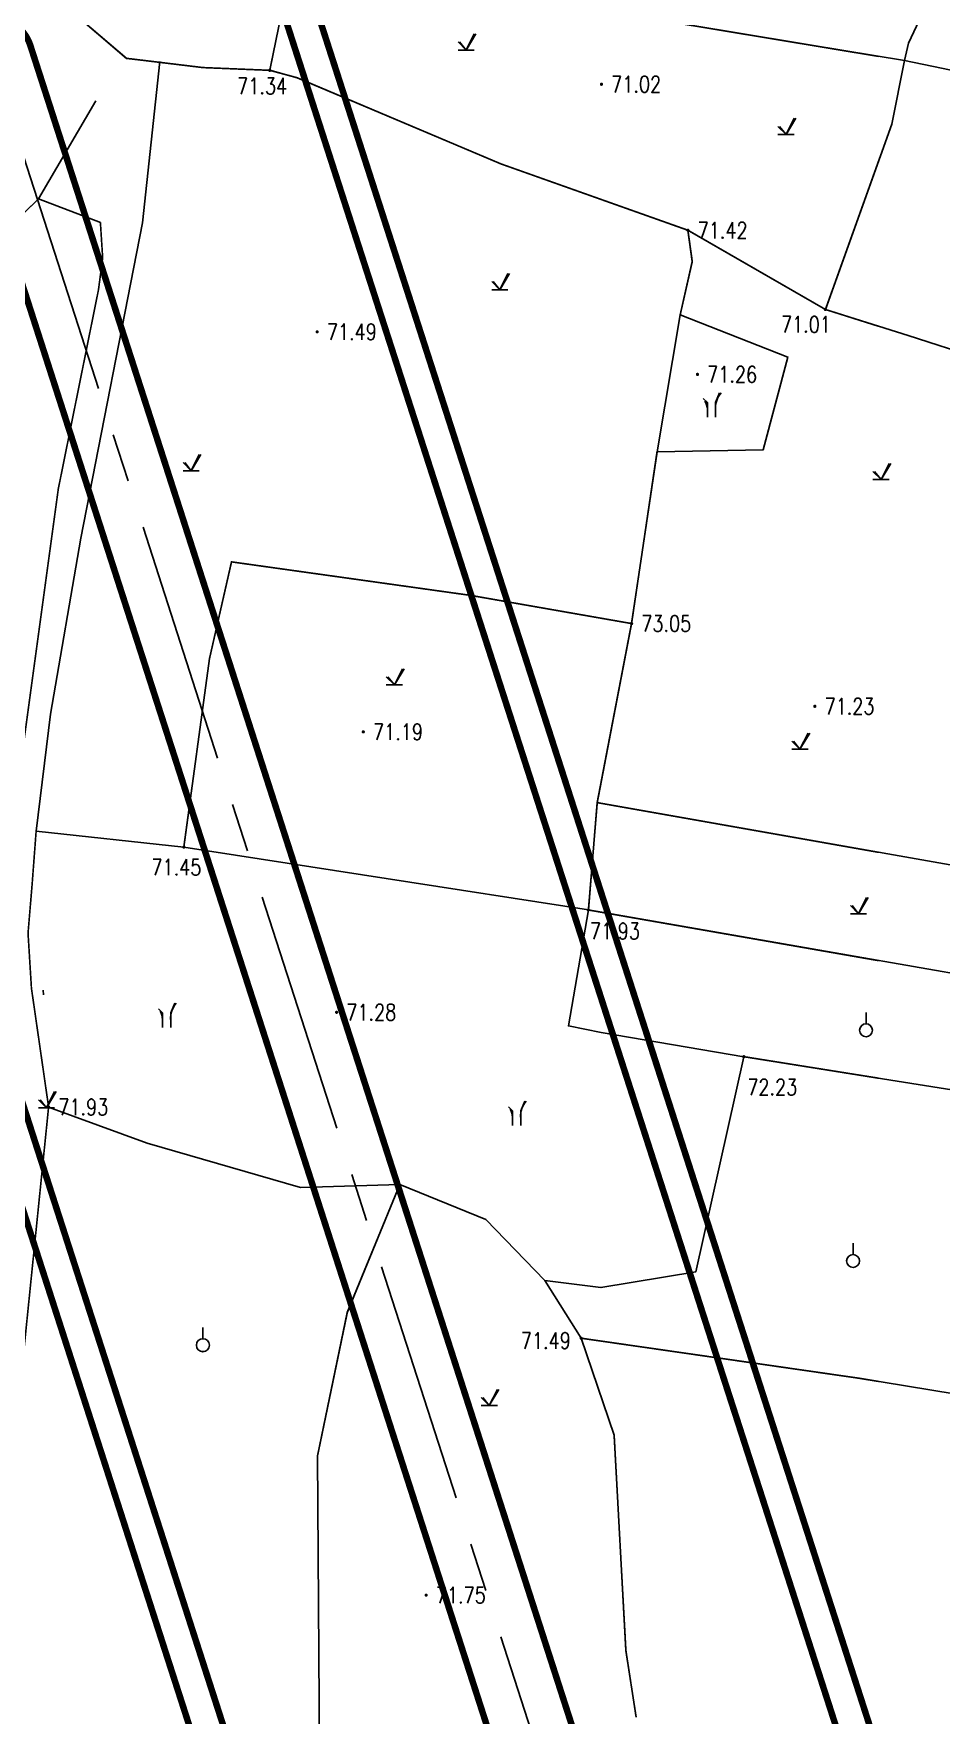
# Model space of a CAD drawing. Extents: x 10519 to 17598, y -625 to 2857.
# Drawn here: x 13963.3 to 14019.3, y 422 to 525.9 of the extents above; entities that cross this region are included whole.
import ezdxf
from ezdxf.enums import TextEntityAlignment as Align

# ---------------------------------------------------------------- set-up
doc = ezdxf.new("R2010")
doc.units = 0
doc.header["$MEASUREMENT"] = 0
for name, pattern in [('CENTER', [2, 1.25, -0.25, 0.25, -0.25]), ('CENTERX2', [4, 2.5, -0.5, 0.5, -0.5]), ('X3', [5, 4, -1])]:
    doc.linetypes.add(name, pattern=pattern)
doc.layers.get('0').update_dxf_attribs({"linetype": 'CONTINUOUS'})
for name, color, linetype in [('00000衢化东路中线', 1, 'CENTER'), ('00000道路边线', 2, 'CONTINUOUS'), ('0000原地形', 252, 'CONTINUOUS'), ('ASSIST', 252, 'CONTINUOUS'), ('GCD', 224, 'CONTINUOUS')]:
    doc.layers.add(name, color=color, linetype=linetype)
doc.styles.add('HZ', font='txt8.shx', dxfattribs={"width": 0.8, "bigfont": 'hz.shx'})
doc.linetypes.add('10421', pattern='A,2,[150,AAA.SHX,S=1,R=0,X=0,Y=1],1e-11', length=2)
doc.linetypes.add('1161', pattern='A,0,[149,AAA.SHX,S=0.1,R=0,X=0,Y=0],-1.6', length=1.6)

# ---------------------------------------------------------------- blocks, each defined once
blk = doc.blocks.new('GC200')
at = {"linetype": 'Continuous', "const_width": 0.2, "flags": 128}
blk.add_lwpolyline([(-0.1, 0, 1), (0.1, 0, 1)], format="xyb", close=True, dxfattribs=at)
blk = doc.blocks.new('gc246')
for p, q in [((-0.5, 1.8), (-1, 2.3)), ((0.5, 1.8), (1, 3)), ((-0.5, 1.8), (-0.5, 0)), ((0.5, 1.8), (0.5, 0))]:
    blk.add_line(p, q)
blk = doc.blocks.new('gc123')
for p, q in [((-1, 0), (1, 0)), ((0, 0), (-0.8, 1)), ((0, 0), (1.2, 2))]:
    blk.add_line(p, q)
blk = doc.blocks.new('gc125')
blk.add_line((0, 0.8), (0, 2.2))
blk.add_circle((0, 0), 0.8)

msp = doc.modelspace()

# ---------------------------------------------------------------- linework, layer by layer
at = {"layer": '00000衢化东路中线', "color": 6, "linetype": 'CENTERX2', "ltscale": 6}
msp.add_line((13996.71, 412.62), (13808.05, 997.85), dxfattribs=at)
at = {"layer": '00000道路边线', "const_width": 0.4}
for points in [[(13998.4, 562.4, 0.469032), (13977.8, 529.94), (14013.85, 418.14, -0.078123), (14044.38, 223.92), (14044.38, 26.78, 0.401182), (14068.26, 1.81), (14112.17, -0.16), (14293.35, -8.26), (14423.24, -14.07), (14638.87, -23.63), (14928.22, -34.45)], [(14004, 558.08), (13996.01, 557.05, 0.469032), (13979.54, 531.08), (14015.75, 418.75, -0.078123), (14046.38, 223.92), (14046.38, 16.99)], [(13949.57, 7.08), (13982.27, 5.63, 0.427199), (14008.38, 30.61), (14008.38, 223.92, 0.078123), (13979.58, 407.1), (13942.92, 520.81, 0.456777), (13908.14, 535.6), (13803.04, 484.18), (13650.73, 409.67, -0.033896), (13609.6, 392.18), (12970.08, 170, 0.48251), (12960.76, 143.41, -0.48251), (12970.08, 170)], [(14006.38, 20.81), (14006.38, 223.92, 0.078123), (13977.68, 406.48), (13940.89, 520.61, 0.456777), (13913.06, 532.44), (13804.06, 479.12), (13652.96, 405.2, -0.033868), (13611.24, 387.46)], [(13958.29, 523.65), (13994.33, 411.85, -0.078123), (14023.88, 223.92), (14023.88, 36.68, 1), (14028.88, 36.68), (14028.88, 223.92, 0.078123), (13999.09, 413.39), (13963.05, 525.18, 1.000006), (13958.29, 523.65)]]:
    msp.add_lwpolyline(points, format="xyb", dxfattribs=at)
at = {"layer": '0000原地形', "linetype": 'Continuous'}
for p, q in [((13983.44, 550.77, 70.89), (13977.84, 523.64, 70.89)), ((13983.44, 550.77, 70.89), (13977.84, 523.64, 70.89)), ((14017.04, 524.24, 71.01), (13981.58, 530.11, 71.01)), ((14017.04, 524.24, 71.01), (13981.58, 530.11, 71.01)), ((14017.3, 525.31, 71.01), (14018.42, 527.72, 71.01)), ((14017.3, 525.31, 71.01), (14018.42, 527.72, 71.01)), ((13969, 524.38, 70.89), (13965.29, 527.54, 70.89)), ((13969, 524.38, 70.89), (13965.29, 527.54, 70.89)), ((14017.04, 524.24, 71.01), (14017.3, 525.31, 71.01)), ((14017.04, 524.24, 71.01), (14017.3, 525.31, 71.01)), ((13973.71, 523.81, 70.89), (13969, 524.38, 70.89)), ((13973.71, 523.81, 70.89), (13969, 524.38, 70.89)), ((13977.84, 523.64, 70.89), (13973.71, 523.81, 70.89)), ((13977.84, 523.64, 70.89), (13973.71, 523.81, 70.89)), ((13979.54, 523.18, 71.13), (13977.84, 523.64, 71.13)), ((13979.54, 523.18, 71.13), (13977.84, 523.64, 71.13)), ((14016.26, 520.31, 71.01), (14017.04, 524.24, 71.01)), ((14016.26, 520.31, 71.01), (14017.04, 524.24, 71.01)), ((14017.04, 524.24), (14028.19, 521.93)), ((14017.04, 524.24, 71.01), (14017.04, 524.24, 71.01)), ((14017.04, 524.24, 71.01), (14017.04, 524.24, 71.01)), ((14017.04, 524.24), (14028.19, 521.93)), ((14017.04, 524.24, 71.01), (14017.04, 524.24, 71.01)), ((14017.04, 524.24, 71.01), (14017.04, 524.24, 71.01)), ((13992.12, 517.86, 71.13), (13979.54, 523.18, 71.13)), ((13992.12, 517.86, 71.13), (13979.54, 523.18, 71.13)), ((14012.16, 508.87, 71.01), (14016.26, 520.31, 71.01)), ((14012.16, 508.87, 71.01), (14016.26, 520.31, 71.01)), ((14003.67, 513.76, 71.13), (13992.12, 517.86, 71.13)), ((14003.67, 513.76, 71.13), (13992.12, 517.86, 71.13)), ((14003.94, 511.83, 71.13), (14003.67, 513.76, 71.13)), ((14012.16, 508.87, 71.03), (14003.67, 513.76, 71.03)), ((14003.94, 511.83, 71.13), (14003.67, 513.76, 71.13)), ((14012.16, 508.87, 71.03), (14003.67, 513.76, 71.03)), ((14003.19, 508.53, 71.13), (14003.94, 511.83, 71.13)), ((14003.19, 508.53, 71.13), (14003.94, 511.83, 71.13)), ((14017.27, 507.26, 71.03), (14012.16, 508.87, 71.03)), ((14017.27, 507.26, 71.03), (14012.16, 508.87, 71.03)), ((14025.56, 504.59, 71.03), (14017.27, 507.26, 71.03)), ((14025.56, 504.59, 71.03), (14017.27, 507.26, 71.03)), ((14000.19, 489.47, 73.05), (14001.76, 500.08, 73.05)), ((14000.19, 489.47, 73.05), (14001.76, 500.08, 73.05)), ((14001.76, 500.08, 73.05), (14001.76, 500.08, 73.05)), ((14001.76, 500.08, 73.05), (14001.76, 500.08, 73.05)), ((13975.48, 493.28), (13974.12, 487.31)), ((13975.48, 493.28), (13974.12, 487.31)), ((13990.25, 491.21), (13975.48, 493.28)), ((13990.25, 491.21), (13975.48, 493.28)), ((14000.19, 489.47), (13990.25, 491.21)), ((14000.19, 489.47), (13990.25, 491.21)), ((13998.07, 478.41), (14000.19, 489.47)), ((13998.07, 478.41), (14000.19, 489.47)), ((13974.12, 487.31), (13972.53, 475.66)), ((13974.12, 487.31), (13972.53, 475.66)), ((13997.52, 471.78), (13998.07, 478.41)), ((13997.52, 471.78), (13998.07, 478.41)), ((13998.07, 478.41), (14023.36, 473.94)), ((13998.07, 478.41), (14023.36, 473.94)), ((14027.57, 466.54, 71.47), (13997.52, 471.78, 71.47)), ((14027.57, 466.54, 71.47), (13997.52, 471.78, 71.47)), ((14007.12, 462.72), (14020.88, 460.52)), ((14007.12, 462.72), (14020.88, 460.52)), ((13982.63, 446.91, 71.61), (13985.88, 454.83, 71.61)), ((13982.63, 446.91, 71.61), (13985.88, 454.83, 71.61)), ((13997.08, 445.33, 71.49), (13994.83, 448.89, 71.49)), ((13997.08, 445.33, 71.49), (13994.83, 448.89, 71.49)), ((13980.79, 438.06, 71.61), (13982.63, 446.91, 71.61)), ((13980.79, 438.06, 71.61), (13982.63, 446.91, 71.61)), ((13999.11, 439.34, 71.53), (13997.08, 445.33, 71.53)), ((13997.08, 445.33, 71.53), (14014.23, 442.86, 71.53)), ((13999.11, 439.34, 71.53), (13997.08, 445.33, 71.53)), ((13997.08, 445.33, 71.53), (14014.23, 442.86, 71.53)), ((14014.23, 442.86, 71.53), (14051.82, 436.7, 71.53)), ((14014.23, 442.86, 71.53), (14051.82, 436.7, 71.53)), ((13999.84, 426.04, 71.53), (13999.11, 439.34, 71.53)), ((13999.84, 426.04, 71.53), (13999.11, 439.34, 71.53)), ((13980.94, 415.88, 71.61), (13980.79, 438.06, 71.61)), ((13980.94, 415.88, 71.61), (13980.79, 438.06, 71.61)), ((14000.47, 421.92, 71.53), (13999.84, 426.04, 71.53)), ((14000.47, 421.92, 71.53), (13999.84, 426.04, 71.53))]:
    msp.add_line(p, q, dxfattribs=at)
at = {"layer": '0000原地形'}
for p, q in [((13989.97, 524.89), (13990.47, 525.89)), ((13989.97, 524.89), (13990.47, 525.89)), ((13989.47, 525.39), (13989.97, 524.89)), ((13989.47, 525.39), (13989.97, 524.89)), ((13989.47, 524.89), (13990.47, 524.89)), ((13989.47, 524.89), (13990.47, 524.89)), ((14009.73, 519.68), (14010.23, 520.68)), ((14009.73, 519.68), (14010.23, 520.68)), ((14009.23, 520.18), (14009.73, 519.68)), ((14009.23, 520.18), (14009.73, 519.68)), ((14009.23, 519.68), (14010.23, 519.68)), ((14009.23, 519.68), (14010.23, 519.68)), ((13992.05, 510.09), (13992.55, 511.09)), ((13992.05, 510.09), (13992.55, 511.09)), ((13991.55, 510.59), (13992.05, 510.09)), ((13991.55, 510.59), (13992.05, 510.09)), ((13991.55, 510.09), (13992.55, 510.09)), ((13991.55, 510.09), (13992.55, 510.09)), ((14004.87, 502.72), (14004.87, 502.22)), ((14004.87, 502.72), (14004.87, 502.22)), ((14005.37, 502.72), (14005.37, 502.22)), ((14005.37, 502.72), (14005.37, 502.22)), ((13972.99, 498.91), (13973.49, 499.91)), ((13972.99, 498.91), (13973.49, 499.91)), ((13972.49, 499.41), (13972.99, 498.91)), ((13972.49, 499.41), (13972.99, 498.91)), ((13972.49, 498.91), (13973.49, 498.91)), ((13972.49, 498.91), (13973.49, 498.91)), ((14015.1, 498.86), (14015.6, 498.36)), ((14015.1, 498.86), (14015.6, 498.36)), ((14015.6, 498.36), (14016.1, 499.36)), ((14015.6, 498.36), (14016.1, 499.36)), ((14015.1, 498.36), (14016.1, 498.36)), ((14015.1, 498.36), (14016.1, 498.36)), ((13985.04, 486.18), (13985.54, 485.68)), ((13985.04, 486.18), (13985.54, 485.68)), ((13985.54, 485.68), (13986.04, 486.68)), ((13985.54, 485.68), (13986.04, 486.68)), ((13985.04, 485.68), (13986.04, 485.68)), ((13985.04, 485.68), (13986.04, 485.68)), ((14010.09, 482.21), (14010.59, 481.71)), ((14010.09, 482.21), (14010.59, 481.71)), ((14010.59, 481.71), (14011.09, 482.71)), ((14010.59, 481.71), (14011.09, 482.71)), ((14010.09, 481.71), (14011.09, 481.71)), ((14010.09, 481.71), (14011.09, 481.71)), ((14013.71, 472.05), (14014.21, 471.55)), ((14013.71, 472.05), (14014.21, 471.55)), ((14014.21, 471.55), (14014.71, 472.55)), ((14014.21, 471.55), (14014.71, 472.55)), ((14013.71, 471.55), (14014.71, 471.55)), ((14013.71, 471.55), (14014.71, 471.55)), ((14014.67, 464.75), (14014.67, 465.45)), ((14014.67, 464.75), (14014.67, 465.45)), ((13971.22, 465.02), (13971.22, 464.52)), ((13971.22, 465.02), (13971.22, 464.52)), ((13971.72, 465.02), (13971.72, 464.52)), ((13971.72, 465.02), (13971.72, 464.52)), ((13964.05, 459.56), (13964.55, 460.56)), ((13963.55, 460.06), (13964.05, 459.56)), ((13963.55, 459.56), (13964.55, 459.56)), ((13992.84, 458.97), (13992.84, 458.47)), ((13992.84, 458.97), (13992.84, 458.47)), ((13993.34, 458.97), (13993.34, 458.47)), ((13993.34, 458.97), (13993.34, 458.47)), ((14013.87, 450.5), (14013.87, 451.2)), ((14013.87, 450.5), (14013.87, 451.2)), ((13973.71, 445.3), (13973.71, 446)), ((13973.71, 445.3), (13973.71, 446)), ((13990.9, 441.67), (13991.4, 441.17)), ((13990.9, 441.67), (13991.4, 441.17)), ((13991.4, 441.17), (13991.9, 442.17)), ((13991.4, 441.17), (13991.9, 442.17)), ((13990.9, 441.17), (13991.9, 441.17)), ((13990.9, 441.17), (13991.9, 441.17))]:
    msp.add_line(p, q, dxfattribs=at)
at = {"layer": '0000原地形', "linetype": '10421'}
for p, q in [((13971.06, 524.18), (13969.97, 514.23)), ((13971.06, 524.18), (13969.97, 514.23)), ((13963.56, 515.71, 71.19), (13967.09, 521.76, 71.19)), ((13963.56, 515.71, 71.19), (13967.09, 521.76, 71.19)), ((13960.68, 512.9, 71.19), (13963.56, 515.71, 71.19)), ((13960.68, 512.9, 71.19), (13963.56, 515.71, 71.19)), ((13967.38, 514.24, 71.19), (13963.56, 515.71, 71.19)), ((13967.38, 514.24, 71.19), (13963.56, 515.71, 71.19)), ((13969.97, 514.23), (13966.18, 494.74)), ((13969.97, 514.23), (13966.18, 494.74)), ((13966.18, 494.74), (13964.29, 483.88)), ((13966.18, 494.74), (13964.29, 483.88)), ((13964.29, 483.88), (13963.41, 476.64)), ((13964.29, 483.88), (13963.41, 476.64))]:
    msp.add_line(p, q, dxfattribs=at)
at = {"layer": '0000原地形', "linetype": '1161'}
for p, q in [((14001.76, 500.08, 71.13), (14003.19, 508.53, 71.13)), ((14001.76, 500.08, 71.13), (14003.19, 508.53, 71.13)), ((14003.19, 508.53, 71.13), (14009.85, 505.93, 71.13)), ((14003.19, 508.53, 71.13), (14009.85, 505.93, 71.13)), ((14009.85, 505.93, 71.13), (14008.31, 500.2, 71.13)), ((14009.85, 505.93, 71.13), (14008.31, 500.2, 71.13)), ((14008.31, 500.2, 71.13), (14001.76, 500.08, 71.13)), ((14008.31, 500.2, 71.13), (14001.76, 500.08, 71.13)), ((13972.53, 475.66), (13963.41, 476.64)), ((13972.53, 475.66), (13963.41, 476.64)), ((13997.52, 471.78), (13972.53, 475.66)), ((13997.52, 471.78), (13972.53, 475.66)), ((13996.29, 464.62), (13997.52, 471.78)), ((13996.29, 464.62), (13997.52, 471.78)), ((13963.85, 466.83), (13963.87, 466.53)), ((13963.85, 466.83), (13963.87, 466.53)), ((13998.32, 464.21), (13996.29, 464.62)), ((13998.32, 464.21), (13996.29, 464.62)), ((14007.12, 462.72), (13998.32, 464.21)), ((14007.12, 462.72), (13998.32, 464.21)), ((14004.16, 449.44), (14007.12, 462.72)), ((14004.16, 449.44), (14007.12, 462.72)), ((13964.18, 459.61), (13970.27, 457.37)), ((13964.18, 459.61), (13970.27, 457.37)), ((13970.27, 457.37), (13979.74, 454.64)), ((13970.27, 457.37), (13979.74, 454.64)), ((13979.74, 454.64), (13985.88, 454.83)), ((13979.74, 454.64), (13985.88, 454.83)), ((13985.88, 454.83), (13991.19, 452.66)), ((13985.88, 454.83), (13991.19, 452.66)), ((13991.19, 452.66), (13994.83, 448.89)), ((13991.19, 452.66), (13994.83, 448.89)), ((13994.83, 448.89), (13998.3, 448.46)), ((13994.83, 448.89), (13998.3, 448.46)), ((13998.3, 448.46), (14004.16, 449.44)), ((13998.3, 448.46), (14004.16, 449.44))]:
    msp.add_line(p, q, dxfattribs=at)
at = {"layer": '0000原地形', "linetype": 'X3', "const_width": 0.1, "flags": 128}
msp.add_lwpolyline([(13961.86, 476.38), (13964.78, 497.79), (13967.26, 510.08), (13967.52, 512.05), (13967.38, 514.24)], dxfattribs=at)
msp.add_lwpolyline([(13961.86, 476.38), (13964.78, 497.79), (13967.26, 510.08), (13967.52, 512.05), (13967.38, 514.24)], dxfattribs=at)
at = {"layer": '0000原地形', "linetype": 'X3', "const_width": 0.1, "elevation": 71.61, "flags": 128}
msp.add_lwpolyline([(13938.28, 327.16), (13940.58, 330.87), (13945.19, 337.06), (13948.7, 341.22), (13950.17, 343.2), (13951.03, 345.33), (13951.48, 346.69), (13951.98, 349), (13952.73, 360.41), (13954.2, 367.58), (13955.04, 369.77), (13956.21, 374.1), (13957.19, 378.86), (13959.28, 391.23), (13960.62, 402.09), (13961.68, 413.08), (13961.61, 424.61), (13961.55, 432.26), (13962.43, 442.38), (13964.18, 459.61), (13963.12, 466.95), (13962.91, 470.35), (13963.16, 473.33), (13963.41, 476.64)], dxfattribs=at)
msp.add_lwpolyline([(13938.28, 327.16), (13940.58, 330.87), (13945.19, 337.06), (13948.7, 341.22), (13950.17, 343.2), (13951.03, 345.33), (13951.48, 346.69), (13951.98, 349), (13952.73, 360.41), (13954.2, 367.58), (13955.04, 369.77), (13956.21, 374.1), (13957.19, 378.86), (13959.28, 391.23), (13960.62, 402.09), (13961.68, 413.08), (13961.61, 424.61), (13961.55, 432.26), (13962.43, 442.38), (13964.18, 459.61), (13963.12, 466.95), (13962.91, 470.35), (13963.16, 473.33), (13963.41, 476.64)], dxfattribs=at)
at = {"layer": '0000原地形'}
for centre, major_axis, start_param, end_param in [((14003.65, 502.62), (0.865, 0.865), 5.574133, 6.004355), ((14003.65, 502.62), (0.865, 0.865), 5.574133, 6.004355), ((14006.82, 502.77), (1.03, 1.03), 1.646391, 2.392649), ((14006.82, 502.77), (1.03, 1.03), 1.646391, 2.392649), ((13970, 464.93), (0.865, 0.865), 5.574133, 6.004355), ((13970, 464.93), (0.865, 0.865), 5.574133, 6.004355), ((13973.17, 465.07), (1.03, 1.03), 1.646391, 2.392649), ((13973.17, 465.07), (1.03, 1.03), 1.646391, 2.392649), ((14014.67, 464.35), (-0.283, 0.283), 3.926991, 10.210176), ((14014.67, 464.35), (-0.283, 0.283), 3.926991, 10.210176), ((13991.62, 458.88), (0.865, 0.865), 5.574133, 6.004355), ((13991.62, 458.88), (0.865, 0.865), 5.574133, 6.004355), ((13994.79, 459.03), (1.03, 1.03), 1.646391, 2.392649), ((13994.79, 459.03), (1.03, 1.03), 1.646391, 2.392649), ((14013.87, 450.1), (-0.283, 0.283), 3.926991, 10.210176), ((14013.87, 450.1), (-0.283, 0.283), 3.926991, 10.210176), ((13973.71, 444.9), (-0.283, 0.283), 3.926991, 10.210176), ((13973.71, 444.9), (-0.283, 0.283), 3.926991, 10.210176)]:
    msp.add_ellipse(centre, major_axis=major_axis, ratio=1, start_param=start_param, end_param=end_param, dxfattribs=at)
at = {"layer": 'ASSIST', "color": 252, "const_width": 0.1, "flags": 128}
for points, elevation in [([(13982.53, 568.31), (13983.6, 566.1), (13985.42, 565.16), (13985.42, 565.16), (13991.21, 560.95), (13983.44, 550.77), (13983.44, 550.77), (13977.84, 523.64), (13973.71, 523.81), (13969, 524.38), (13965.29, 527.54), (13958.09, 531.1)], 70.89), ([(14015.45, 524.5), (13981.58, 530.11), (13979.2, 530.27)], 71.01), ([(14003.19, 508.53), (14003.94, 511.83), (14003.67, 513.76), (13992.12, 517.86), (13979.54, 523.18), (13977.84, 523.64)], 71.13), ([(14012.16, 508.87), (14015.45, 518.06)], 71.01), ([(14015.45, 507.83), (14012.16, 508.87), (14003.67, 513.76)], 71.03), ([(14000.19, 489.47), (14001.76, 500.08), (14001.76, 500.08)], 73.05), ([(13938.28, 327.16), (13940.58, 330.87), (13945.19, 337.06), (13948.7, 341.22), (13950.17, 343.2), (13951.03, 345.33), (13951.48, 346.69), (13951.98, 349), (13952.73, 360.41), (13954.2, 367.58), (13955.04, 369.77), (13956.21, 374.1), (13957.19, 378.86), (13959.28, 391.23), (13960.62, 402.09), (13961.68, 413.08), (13961.61, 424.61), (13961.55, 432.26), (13962.43, 442.38), (13964.18, 459.61), (13963.12, 466.95), (13962.91, 470.35), (13963.16, 473.33), (13963.41, 476.64)], 71.61), ([(14015.45, 468.65), (13997.52, 471.78)], 71.47), ([(13977.14, 380.88), (13979.9, 398.6), (13979.51, 399.8), (13980.4, 406.86), (13980.94, 415.88), (13980.79, 438.06), (13982.63, 446.91), (13985.88, 454.83)], 71.61), ([(13997.08, 445.33), (13994.83, 448.89)], 71.49), ([(14000.47, 421.92), (13999.84, 426.04), (13999.11, 439.34), (13997.08, 445.33), (14014.23, 442.86), (14015.45, 442.66)], 71.53)]:
    msp.add_lwpolyline(points, dxfattribs=dict(at, elevation=elevation))
at = {"layer": 'ASSIST', "color": 252, "flags": 128}
for points in [[(13971.06, 524.18), (13969.97, 514.23)], [(13967.38, 514.24), (13963.56, 515.71), (13967.09, 521.76)], [(13944.98, 484.62), (13947.48, 491.43), (13948.84, 493.42), (13951.47, 495.98), (13955.44, 503.7), (13956.72, 506.23), (13959.87, 511.05), (13960.68, 512.9), (13963.56, 515.71)], [(13969.97, 514.23), (13966.18, 494.74), (13964.29, 483.88), (13963.41, 476.64)], [(13964.18, 459.61), (13970.27, 457.37), (13979.74, 454.64), (13985.88, 454.83), (13991.19, 452.66), (13994.83, 448.89), (13998.3, 448.46), (14004.16, 449.44), (14007.12, 462.72), (13998.32, 464.21), (13996.29, 464.62), (13997.52, 471.78), (13972.53, 475.66), (13963.41, 476.64)], [(13963.85, 466.83), (13963.87, 466.53)]]:
    msp.add_lwpolyline(points, dxfattribs=at)
at = {"layer": 'ASSIST', "color": 252, "const_width": 0.1, "flags": 128}
for points in [[(13961.86, 476.38), (13964.78, 497.79), (13967.26, 510.08), (13967.52, 512.05), (13967.38, 514.24)], [(13998.07, 478.41), (14000.19, 489.47), (13990.25, 491.21), (13975.48, 493.28), (13974.12, 487.31), (13972.53, 475.66)], [(13997.52, 471.78), (13998.07, 478.41), (14015.45, 475.34)], [(14007.12, 462.72), (14015.45, 461.39)]]:
    msp.add_lwpolyline(points, dxfattribs=at)
at = {"layer": 'ASSIST', "color": 252, "elevation": 71.13, "flags": 128}
msp.add_lwpolyline([(14003.19, 508.53), (14009.85, 505.93), (14008.31, 500.2), (14001.76, 500.08)], close=True, dxfattribs=at)

# ---------------------------------------------------------------- block references
at = {"layer": 'ASSIST', "color": 252, "xscale": 0.5, "yscale": 0.5}
for name, p in [('gc123', (13989.97, 524.89)), ('gc123', (14009.73, 519.68)), ('gc123', (13992.05, 510.09)), ('gc246', (14005.12, 502.22)), ('gc123', (13972.99, 498.91)), ('gc123', (14015.6, 498.36)), ('gc123', (13985.54, 485.68)), ('gc123', (14010.59, 481.71)), ('gc123', (14014.21, 471.55)), ('gc246', (13971.47, 464.52)), ('gc125', (14014.67, 464.35)), ('gc123', (13964.05, 459.56)), ('gc246', (13993.09, 458.47)), ('gc125', (14013.87, 450.1)), ('gc125', (13973.71, 444.9)), ('gc123', (13991.4, 441.17))]:
    msp.add_blockref(name, p, dxfattribs=at)
at = {"layer": 'ASSIST', "color": 252}
ref = msp.add_blockref('GC200', (13977.84, 523.64, 71.34), dxfattribs=dict(at, xscale=0.5, yscale=0.5, zscale=0.5))
ref.add_attrib('height', '71.34', dxfattribs={"layer": 'GCD', "linetype": 'Continuous', "height": 1, "style": 'HZ', "width": 0.8}).set_placement((13975.83, 522.67, 71.34), align=Align.MIDDLE_LEFT)
ref = msp.add_blockref('GC200', (13998.33, 522.78, 71.02), dxfattribs=dict(at, xscale=0.5, yscale=0.5, zscale=0.5))
ref.add_attrib('height', '71.02', dxfattribs={"layer": 'GCD', "linetype": 'Continuous', "height": 1, "style": 'HZ', "width": 0.8}).set_placement((13998.93, 522.78, 71.02), align=Align.MIDDLE_LEFT)
ref = msp.add_blockref('GC200', (14003.67, 513.76, 71.42), dxfattribs=dict(at, xscale=0.5, yscale=0.5, zscale=0.5))
ref.add_attrib('height', '71.42', dxfattribs={"layer": 'GCD', "linetype": 'Continuous', "height": 1, "style": 'HZ', "width": 0.8}).set_placement((14004.27, 513.76, 71.42), align=Align.MIDDLE_LEFT)
ref = msp.add_blockref('GC200', (14012.16, 508.87, 71.01), dxfattribs=dict(at, xscale=0.5, yscale=0.5, zscale=0.5))
ref.add_attrib('height', '71.01', dxfattribs={"layer": 'GCD', "linetype": 'Continuous', "height": 1, "style": 'HZ', "width": 0.8}).set_placement((14009.42, 507.95, 71.01), align=Align.MIDDLE_LEFT)
ref = msp.add_blockref('GC200', (13980.77, 507.49, 71.49), dxfattribs=dict(at, xscale=0.5, yscale=0.5, zscale=0.5))
ref.add_attrib('height', '71.49', dxfattribs={"layer": 'GCD', "linetype": 'Continuous', "height": 1, "style": 'HZ', "width": 0.8}).set_placement((13981.37, 507.49, 71.49), align=Align.MIDDLE_LEFT)
ref = msp.add_blockref('GC200', (14004.26, 504.86, 71.26), dxfattribs=dict(at, xscale=0.5, yscale=0.5, zscale=0.5))
ref.add_attrib('height', '71.26', dxfattribs={"layer": 'GCD', "linetype": 'Continuous', "height": 1, "style": 'HZ', "width": 0.8}).set_placement((14004.86, 504.86, 71.26), align=Align.MIDDLE_LEFT)
ref = msp.add_blockref('GC200', (14000.19, 489.47, 73.05), dxfattribs=dict(at, xscale=0.5, yscale=0.5, zscale=0.5))
ref.add_attrib('height', '73.05', dxfattribs={"layer": 'GCD', "linetype": 'Continuous', "height": 1, "style": 'HZ', "width": 0.8}).set_placement((14000.79, 489.47, 73.05), align=Align.MIDDLE_LEFT)
ref = msp.add_blockref('GC200', (14011.51, 484.36, 71.23), dxfattribs=dict(at, xscale=0.5, yscale=0.5, zscale=0.5))
ref.add_attrib('height', '71.23', dxfattribs={"layer": 'GCD', "linetype": 'Continuous', "height": 1, "style": 'HZ', "width": 0.8}).set_placement((14012.11, 484.36, 71.23), align=Align.MIDDLE_LEFT)
ref = msp.add_blockref('GC200', (13983.62, 482.78, 71.19), dxfattribs=dict(at, xscale=0.5, yscale=0.5, zscale=0.5))
ref.add_attrib('height', '71.19', dxfattribs={"layer": 'GCD', "linetype": 'Continuous', "height": 1, "style": 'HZ', "width": 0.8}).set_placement((13984.22, 482.78, 71.19), align=Align.MIDDLE_LEFT)
ref = msp.add_blockref('GC200', (13972.53, 475.66, 71.45), dxfattribs=dict(at, xscale=0.5, yscale=0.5, zscale=0.5))
ref.add_attrib('height', '71.45', dxfattribs={"layer": 'GCD', "linetype": 'Continuous', "height": 1, "style": 'HZ', "width": 0.8}).set_placement((13970.53, 474.42, 71.45), align=Align.MIDDLE_LEFT)
ref = msp.add_blockref('GC200', (13997.52, 471.78, 71.93), dxfattribs=dict(at, xscale=0.5, yscale=0.5, zscale=0.5))
ref.add_attrib('height', '71.93', dxfattribs={"layer": 'GCD', "linetype": 'Continuous', "height": 1, "style": 'HZ', "width": 0.8}).set_placement((13997.62, 470.48, 71.93), align=Align.MIDDLE_LEFT)
ref = msp.add_blockref('GC200', (13981.97, 465.46, 71.28), dxfattribs=dict(at, xscale=0.5, yscale=0.5, zscale=0.5))
ref.add_attrib('height', '71.28', dxfattribs={"layer": 'GCD', "linetype": 'Continuous', "height": 1, "style": 'HZ', "width": 0.8}).set_placement((13982.57, 465.46, 71.28), align=Align.MIDDLE_LEFT)
ref = msp.add_blockref('GC200', (14007.12, 462.72, 72.22), dxfattribs=dict(at, xscale=0.5, yscale=0.5, zscale=0.5))
ref.add_attrib('height', '72.23', dxfattribs={"layer": 'GCD', "linetype": 'Continuous', "height": 1, "style": 'HZ', "width": 0.8}).set_placement((14007.34, 460.84, 72.22), align=Align.MIDDLE_LEFT)
ref = msp.add_blockref('GC200', (13964.18, 459.61, 71.93), dxfattribs=dict(at, xscale=0.5, yscale=0.5, zscale=0.5))
ref.add_attrib('height', '71.93', dxfattribs={"layer": 'GCD', "linetype": 'Continuous', "height": 1, "style": 'HZ', "width": 0.8}).set_placement((13964.78, 459.61, 71.93), align=Align.MIDDLE_LEFT)
ref = msp.add_blockref('GC200', (13997.08, 445.33, 71.49), dxfattribs=dict(at, xscale=0.5, yscale=0.5, zscale=0.5))
ref.add_attrib('height', '71.49', dxfattribs={"layer": 'GCD', "linetype": 'Continuous', "height": 1, "style": 'HZ', "width": 0.8}).set_placement((13993.35, 445.18, 71.49), align=Align.MIDDLE_LEFT)
ref = msp.add_blockref('GC200', (13987.5, 429.46, 71.75), dxfattribs=dict(at, xscale=0.5, yscale=0.5, zscale=0.5))
ref.add_attrib('height', '71.75', dxfattribs={"layer": 'GCD', "linetype": 'Continuous', "height": 1, "style": 'HZ', "width": 0.8}).set_placement((13988.1, 429.46, 71.75), align=Align.MIDDLE_LEFT)
at = {"layer": 'GCD', "linetype": 'Continuous'}
ref = msp.add_blockref('GC200', (13977.84, 523.64, 71.34), dxfattribs=dict(at, xscale=0.5, yscale=0.5, zscale=0.5))
ref.add_attrib('height', '71.34', dxfattribs={"linetype": 'Continuous', "height": 1, "style": 'HZ', "width": 0.8}).set_placement((13975.83, 522.67, 71.34), align=Align.MIDDLE_LEFT)
ref = msp.add_blockref('GC200', (13977.84, 523.64, 71.34), dxfattribs=dict(at, xscale=0.5, yscale=0.5, zscale=0.5))
ref.add_attrib('height', '71.34', dxfattribs={"linetype": 'Continuous', "height": 1, "style": 'HZ', "width": 0.8}).set_placement((13975.83, 522.67, 71.34), align=Align.MIDDLE_LEFT)
ref = msp.add_blockref('GC200', (13998.33, 522.78, 71.02), dxfattribs=dict(at, xscale=0.5, yscale=0.5, zscale=0.5))
ref.add_attrib('height', '71.02', dxfattribs={"linetype": 'Continuous', "height": 1, "style": 'HZ', "width": 0.8}).set_placement((13998.93, 522.78, 71.02), align=Align.MIDDLE_LEFT)
ref = msp.add_blockref('GC200', (13998.33, 522.78, 71.02), dxfattribs=dict(at, xscale=0.5, yscale=0.5, zscale=0.5))
ref.add_attrib('height', '71.02', dxfattribs={"linetype": 'Continuous', "height": 1, "style": 'HZ', "width": 0.8}).set_placement((13998.93, 522.78, 71.02), align=Align.MIDDLE_LEFT)
ref = msp.add_blockref('GC200', (14003.67, 513.76, 71.42), dxfattribs=dict(at, xscale=0.5, yscale=0.5, zscale=0.5))
ref.add_attrib('height', '71.42', dxfattribs={"linetype": 'Continuous', "height": 1, "style": 'HZ', "width": 0.8}).set_placement((14004.27, 513.76, 71.42), align=Align.MIDDLE_LEFT)
ref = msp.add_blockref('GC200', (14003.67, 513.76, 71.42), dxfattribs=dict(at, xscale=0.5, yscale=0.5, zscale=0.5))
ref.add_attrib('height', '71.42', dxfattribs={"linetype": 'Continuous', "height": 1, "style": 'HZ', "width": 0.8}).set_placement((14004.27, 513.76, 71.42), align=Align.MIDDLE_LEFT)
ref = msp.add_blockref('GC200', (14012.16, 508.87, 71.01), dxfattribs=dict(at, xscale=0.5, yscale=0.5, zscale=0.5))
ref.add_attrib('height', '71.01', dxfattribs={"linetype": 'Continuous', "height": 1, "style": 'HZ', "width": 0.8}).set_placement((14009.42, 507.95, 71.01), align=Align.MIDDLE_LEFT)
ref = msp.add_blockref('GC200', (14012.16, 508.87, 71.01), dxfattribs=dict(at, xscale=0.5, yscale=0.5, zscale=0.5))
ref.add_attrib('height', '71.01', dxfattribs={"linetype": 'Continuous', "height": 1, "style": 'HZ', "width": 0.8}).set_placement((14009.42, 507.95, 71.01), align=Align.MIDDLE_LEFT)
ref = msp.add_blockref('GC200', (13980.77, 507.49, 71.49), dxfattribs=dict(at, xscale=0.5, yscale=0.5, zscale=0.5))
ref.add_attrib('height', '71.49', dxfattribs={"linetype": 'Continuous', "height": 1, "style": 'HZ', "width": 0.8}).set_placement((13981.37, 507.49, 71.49), align=Align.MIDDLE_LEFT)
ref = msp.add_blockref('GC200', (13980.77, 507.49, 71.49), dxfattribs=dict(at, xscale=0.5, yscale=0.5, zscale=0.5))
ref.add_attrib('height', '71.49', dxfattribs={"linetype": 'Continuous', "height": 1, "style": 'HZ', "width": 0.8}).set_placement((13981.37, 507.49, 71.49), align=Align.MIDDLE_LEFT)
ref = msp.add_blockref('GC200', (14004.26, 504.86, 71.26), dxfattribs=dict(at, xscale=0.5, yscale=0.5, zscale=0.5))
ref.add_attrib('height', '71.26', dxfattribs={"linetype": 'Continuous', "height": 1, "style": 'HZ', "width": 0.8}).set_placement((14004.86, 504.86, 71.26), align=Align.MIDDLE_LEFT)
ref = msp.add_blockref('GC200', (14004.26, 504.86, 71.26), dxfattribs=dict(at, xscale=0.5, yscale=0.5, zscale=0.5))
ref.add_attrib('height', '71.26', dxfattribs={"linetype": 'Continuous', "height": 1, "style": 'HZ', "width": 0.8}).set_placement((14004.86, 504.86, 71.26), align=Align.MIDDLE_LEFT)
ref = msp.add_blockref('GC200', (14000.19, 489.47, 73.05), dxfattribs=dict(at, xscale=0.5, yscale=0.5, zscale=0.5))
ref.add_attrib('height', '73.05', dxfattribs={"linetype": 'Continuous', "height": 1, "style": 'HZ', "width": 0.8}).set_placement((14000.79, 489.47, 73.05), align=Align.MIDDLE_LEFT)
ref = msp.add_blockref('GC200', (14000.19, 489.47, 73.05), dxfattribs=dict(at, xscale=0.5, yscale=0.5, zscale=0.5))
ref.add_attrib('height', '73.05', dxfattribs={"linetype": 'Continuous', "height": 1, "style": 'HZ', "width": 0.8}).set_placement((14000.79, 489.47, 73.05), align=Align.MIDDLE_LEFT)
ref = msp.add_blockref('GC200', (14011.51, 484.36, 71.23), dxfattribs=dict(at, xscale=0.5, yscale=0.5, zscale=0.5))
ref.add_attrib('height', '71.23', dxfattribs={"linetype": 'Continuous', "height": 1, "style": 'HZ', "width": 0.8}).set_placement((14012.11, 484.36, 71.23), align=Align.MIDDLE_LEFT)
ref = msp.add_blockref('GC200', (14011.51, 484.36, 71.23), dxfattribs=dict(at, xscale=0.5, yscale=0.5, zscale=0.5))
ref.add_attrib('height', '71.23', dxfattribs={"linetype": 'Continuous', "height": 1, "style": 'HZ', "width": 0.8}).set_placement((14012.11, 484.36, 71.23), align=Align.MIDDLE_LEFT)
ref = msp.add_blockref('GC200', (13983.62, 482.78, 71.19), dxfattribs=dict(at, xscale=0.5, yscale=0.5, zscale=0.5))
ref.add_attrib('height', '71.19', dxfattribs={"linetype": 'Continuous', "height": 1, "style": 'HZ', "width": 0.8}).set_placement((13984.22, 482.78, 71.19), align=Align.MIDDLE_LEFT)
ref = msp.add_blockref('GC200', (13983.62, 482.78, 71.19), dxfattribs=dict(at, xscale=0.5, yscale=0.5, zscale=0.5))
ref.add_attrib('height', '71.19', dxfattribs={"linetype": 'Continuous', "height": 1, "style": 'HZ', "width": 0.8}).set_placement((13984.22, 482.78, 71.19), align=Align.MIDDLE_LEFT)
ref = msp.add_blockref('GC200', (13972.53, 475.66, 71.45), dxfattribs=dict(at, xscale=0.5, yscale=0.5, zscale=0.5))
ref.add_attrib('height', '71.45', dxfattribs={"linetype": 'Continuous', "height": 1, "style": 'HZ', "width": 0.8}).set_placement((13970.53, 474.42, 71.45), align=Align.MIDDLE_LEFT)
ref = msp.add_blockref('GC200', (13972.53, 475.66, 71.45), dxfattribs=dict(at, xscale=0.5, yscale=0.5, zscale=0.5))
ref.add_attrib('height', '71.45', dxfattribs={"linetype": 'Continuous', "height": 1, "style": 'HZ', "width": 0.8}).set_placement((13970.53, 474.42, 71.45), align=Align.MIDDLE_LEFT)
ref = msp.add_blockref('GC200', (13997.52, 471.78, 71.93), dxfattribs=dict(at, xscale=0.5, yscale=0.5, zscale=0.5))
ref.add_attrib('height', '71.93', dxfattribs={"linetype": 'Continuous', "height": 1, "style": 'HZ', "width": 0.8}).set_placement((13997.62, 470.48, 71.93), align=Align.MIDDLE_LEFT)
ref = msp.add_blockref('GC200', (13997.52, 471.78, 71.93), dxfattribs=dict(at, xscale=0.5, yscale=0.5, zscale=0.5))
ref.add_attrib('height', '71.93', dxfattribs={"linetype": 'Continuous', "height": 1, "style": 'HZ', "width": 0.8}).set_placement((13997.62, 470.48, 71.93), align=Align.MIDDLE_LEFT)
ref = msp.add_blockref('GC200', (13981.97, 465.46, 71.28), dxfattribs=dict(at, xscale=0.5, yscale=0.5, zscale=0.5))
ref.add_attrib('height', '71.28', dxfattribs={"linetype": 'Continuous', "height": 1, "style": 'HZ', "width": 0.8}).set_placement((13982.57, 465.46, 71.28), align=Align.MIDDLE_LEFT)
ref = msp.add_blockref('GC200', (13981.97, 465.46, 71.28), dxfattribs=dict(at, xscale=0.5, yscale=0.5, zscale=0.5))
ref.add_attrib('height', '71.28', dxfattribs={"linetype": 'Continuous', "height": 1, "style": 'HZ', "width": 0.8}).set_placement((13982.57, 465.46, 71.28), align=Align.MIDDLE_LEFT)
ref = msp.add_blockref('GC200', (14007.12, 462.72, 72.22), dxfattribs=dict(at, xscale=0.5, yscale=0.5, zscale=0.5))
ref.add_attrib('height', '72.23', dxfattribs={"linetype": 'Continuous', "height": 1, "style": 'HZ', "width": 0.8}).set_placement((14007.34, 460.84, 72.22), align=Align.MIDDLE_LEFT)
ref = msp.add_blockref('GC200', (14007.12, 462.72, 72.22), dxfattribs=dict(at, xscale=0.5, yscale=0.5, zscale=0.5))
ref.add_attrib('height', '72.23', dxfattribs={"linetype": 'Continuous', "height": 1, "style": 'HZ', "width": 0.8}).set_placement((14007.34, 460.84, 72.22), align=Align.MIDDLE_LEFT)
ref = msp.add_blockref('GC200', (13964.18, 459.61, 71.93), dxfattribs=dict(at, xscale=0.5, yscale=0.5, zscale=0.5))
ref.add_attrib('height', '71.93', dxfattribs={"linetype": 'Continuous', "height": 1, "style": 'HZ', "width": 0.8}).set_placement((13964.78, 459.61, 71.93), align=Align.MIDDLE_LEFT)
ref = msp.add_blockref('GC200', (13964.18, 459.61, 71.93), dxfattribs=dict(at, xscale=0.5, yscale=0.5, zscale=0.5))
ref.add_attrib('height', '71.93', dxfattribs={"linetype": 'Continuous', "height": 1, "style": 'HZ', "width": 0.8}).set_placement((13964.78, 459.61, 71.93), align=Align.MIDDLE_LEFT)
ref = msp.add_blockref('GC200', (13997.08, 445.33, 71.49), dxfattribs=dict(at, xscale=0.5, yscale=0.5, zscale=0.5))
ref.add_attrib('height', '71.49', dxfattribs={"linetype": 'Continuous', "height": 1, "style": 'HZ', "width": 0.8}).set_placement((13993.35, 445.18, 71.49), align=Align.MIDDLE_LEFT)
ref = msp.add_blockref('GC200', (13997.08, 445.33, 71.49), dxfattribs=dict(at, xscale=0.5, yscale=0.5, zscale=0.5))
ref.add_attrib('height', '71.49', dxfattribs={"linetype": 'Continuous', "height": 1, "style": 'HZ', "width": 0.8}).set_placement((13993.35, 445.18, 71.49), align=Align.MIDDLE_LEFT)
ref = msp.add_blockref('GC200', (13987.5, 429.46, 71.75), dxfattribs=dict(at, xscale=0.5, yscale=0.5, zscale=0.5))
ref.add_attrib('height', '71.75', dxfattribs={"linetype": 'Continuous', "height": 1, "style": 'HZ', "width": 0.8}).set_placement((13988.1, 429.46, 71.75), align=Align.MIDDLE_LEFT)
ref = msp.add_blockref('GC200', (13987.5, 429.46, 71.75), dxfattribs=dict(at, xscale=0.5, yscale=0.5, zscale=0.5))
ref.add_attrib('height', '71.75', dxfattribs={"linetype": 'Continuous', "height": 1, "style": 'HZ', "width": 0.8}).set_placement((13988.1, 429.46, 71.75), align=Align.MIDDLE_LEFT)

doc.saveas('drawing.dxf')
